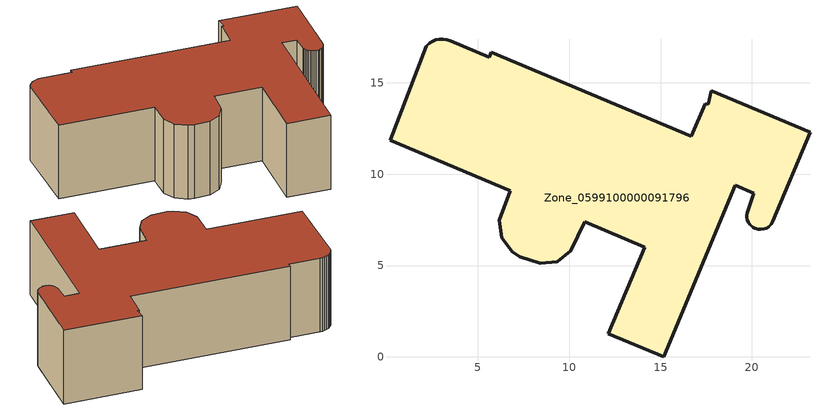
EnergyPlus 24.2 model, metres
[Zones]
Zone_0599100000091796
 floor ground (C_G): 19.09,9.39 15.18,0 12.15,1.27 14.14,6.01 10.85,7.39 10.1,5.81 9.36,5.22 8.42,5.12 7.31,5.49 6.9,5.75 6.31,6.53 6.18,7.47 6.78,9.1 0.23,11.86 2.17,16.99 2.21,17.04 2.36,17.17 2.53,17.27 2.71,17.34 2.91,17.38 3.1,17.39 3.3,17.37 3.49,17.31 5.64,16.4 5.75,16.68 16.69,12.07 17.44,13.86 17.6,13.82 17.78,14.55 23.18,12.28 21.15,7.43 21.05,7.26 20.91,7.12 20.8,7.05 20.68,7.01 20.49,6.97 20.36,6.98 20.17,7.03 20.06,7.1 19.95,7.17 19.87,7.27 19.8,7.38 19.76,7.5 19.73,7.62 19.72,7.75 19.74,7.88 20.09,8.97 z0
 wall outside (C_F): 19.73,7.62 19.76,7.5 19.8,7.38 19.87,7.27 19.95,7.17 20.06,7.1 20.17,7.03 20.36,6.98 20.49,6.97 20.68,7.01 20.8,7.05 20.91,7.12 21.05,7.26 21.15,7.43 23.18,12.28 17.78,14.55 17.6,13.82 17.44,13.86 16.69,12.07 5.75,16.68 5.64,16.4 3.49,17.31 3.3,17.37 3.1,17.39 2.91,17.38 2.71,17.34 2.53,17.27 2.36,17.17 2.21,17.04 2.17,16.99 0.23,11.86 6.78,9.1 6.18,7.47 6.31,6.53 6.9,5.75 7.31,5.49 8.42,5.12 9.36,5.22 10.1,5.81 10.85,7.39 14.14,6.01 12.15,1.27 15.18,0 19.09,9.39 20.09,8.97 19.74,7.88 19.72,7.75 19.73,7.62 z0:6.07
 roof outside (C_R): 15.18,0 19.09,9.39 20.09,8.97 19.74,7.88 19.72,7.75 19.73,7.62 19.76,7.5 19.8,7.38 19.87,7.27 19.95,7.17 20.06,7.1 20.17,7.03 20.36,6.98 20.49,6.97 20.68,7.01 20.8,7.05 20.91,7.12 21.05,7.26 21.15,7.43 23.18,12.28 17.78,14.55 17.6,13.82 17.44,13.86 16.69,12.07 5.75,16.68 5.64,16.4 3.49,17.31 3.3,17.37 3.1,17.39 2.91,17.38 2.71,17.34 2.53,17.27 2.36,17.17 2.21,17.04 2.17,16.99 0.23,11.86 6.78,9.1 6.18,7.47 6.31,6.53 6.9,5.75 7.31,5.49 8.42,5.12 9.36,5.22 10.1,5.81 10.85,7.39 14.14,6.01 12.15,1.27 z6.07
[BUILDING]
Pand.0599100000091796: North Axis=0; Terrain=City; Loads Convergence Tolerance Value=0.04; Temperature Convergence Tolerance Value=0.4; Solar Distribution=FullExterior; Maximum Number of Warmup Days=25; Minimum Number of Warmup Days=1
[Site:Location]
Rotterdam.The.Hague.AP_ZH_NLD Design_Conditions: Latitude=51.96; Longitude=4.45; Time Zone=1; Elevation=-4.5
[SITE:GROUNDTEMPERATURE:BUILDINGSURFACE]
18, 18, 18, 18, 18, 18, 18, 18, 18, 18, 18, 18
[MATERIAL] Thermal Absorptance=0.9; Solar Absorptance=0.7; Visible Absorptance=0.7
Name | Roughness | Thickness | Conductivity | Density | Specific Heat
G.D.1975-1991 | MediumSmooth | 0.15 | 0.288461 | 540 | 1210
F.D.1975-1991 | Rough | 0.3 | 0.230769 | 1920 | 840
R.D.1975-1991 | MediumRough | 0.2 | 0.153846 | 1500 | 1000
[CONSTRUCTION]
C_G: G.D.1975-1991
C_F: F.D.1975-1991
C_R: R.D.1975-1991
[ZONE]
Zone_0599100000091796: Type=1; Multiplier=1; Ceiling Height=Autocalculate; Volume=Autocalculate; Floor Area=autocalculate; Part of Total Floor Area=Yes
[ZONEINFILTRATION:DESIGNFLOWRATE]
Infil_Zone_0599100000091796: Zone or ZoneList or Space or SpaceList=Zone_0599100000091796; Schedule=AlwaysOn; Design Flow Rate Calculation Method=Flow/Area; Flow Rate per Floor Area=0.0042; Constant Term Coefficient=1; Temperature Term Coefficient=0; Velocity Term Coefficient=0; Velocity Squared Term Coefficient=0
[HVACTEMPLATE:ZONE:IDEALLOADSAIRSYSTEM]
Zone_0599100000091796: Maximum Heating Supply Air Temperature=50; Minimum Cooling Supply Air Temperature=13; Maximum Heating Supply Air Humidity Ratio=0.0156; Minimum Cooling Supply Air Humidity Ratio=0.0077; Heating Limit=NoLimit; Cooling Limit=NoLimit; Dehumidification Control Type=ConstantSensibleHeatRatio; Cooling Sensible Heat Ratio=0.7; Dehumidification Setpoint=60; Humidification Control Type=None; Humidification Setpoint=30; Outdoor Air Method=None; Outdoor Air Flow Rate per Person=0.00944; Outdoor Air Flow Rate per Zone Floor Area=0; Outdoor Air Flow Rate per Zone=0; Demand Controlled Ventilation Type=None; Outdoor Air Economizer Type=NoEconomizer; Heat Recovery Type=None; Sensible Heat Recovery Effectiveness=0.7; Latent Heat Recovery Effectiveness=0.65
[ZONECONTROL:THERMOSTAT]
ThermostatControl_Zone_0599100000091796: Zone or ZoneList=Zone_0599100000091796; Control Type Schedule=DualSetpointControlType; Control 1=Thermostat_Zone_0599100000091796; Temperature Difference Between Cutout And Setpoint=0
[THERMOSTATSETPOINT:DUALSETPOINT]
Thermostat_Zone_0599100000091796: Heating Setpoint Temperature Schedule=HeatingSetpoint_Zone_0599100000091796; Cooling Setpoint Temperature Schedule=CoolingSetpoint_Zone_0599100000091796
[SCHEDULE:COMPACT]
HeatingSetpoint_Zone_0599100000091796: Through: 12/31, For: AllDays, Until: 24:00, 21
CoolingSetpoint_Zone_0599100000091796: Through: 12/31, For: AllDays, Until: 24:00, 24
DualSetpointControlType: Through: 12/31, For: AllDays, Until: 24:00, 4
AlwaysOn: Through: 12/31, For: AllDays, Until: 24:00, 1
